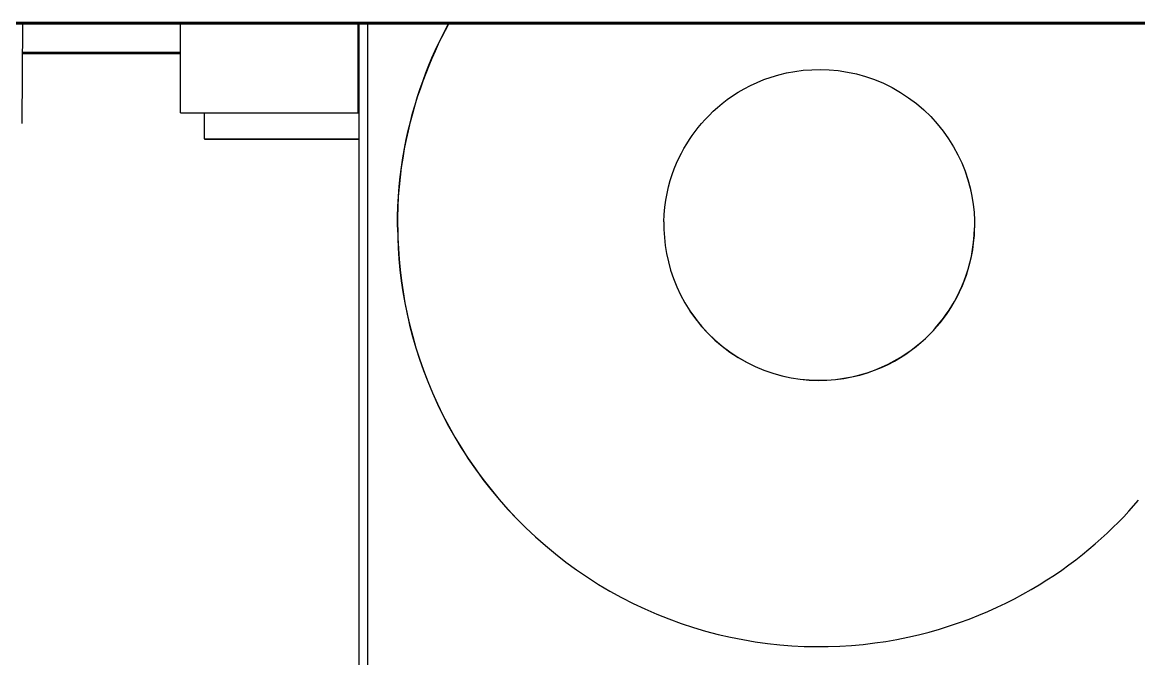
# Model space of a CAD drawing. Header units: millimetres. Extents: x -253 to 258, y -315 to 312.
# Drawn here: x -160.4 to -33.5, y 94.1 to 166.4 of the extents above; entities that cross this region are included whole.
import ezdxf

# ---------------------------------------------------------------- set-up
doc = ezdxf.new("R2010")
doc.units = ezdxf.units.MM
doc.layers.add('VISIBLE', color=7, linetype='Continuous')

msp = doc.modelspace()

# ---------------------------------------------------------------- linework, layer by layer
at = {"layer": 'VISIBLE'}
for p, q in [((-232.5, 166.39), (232.5, 166.39)), ((-212.2, 166.33), (212.2, 166.33)), ((-212.15, 166.28), (212.15, 166.28)), ((-212.07, 166.22), (212.07, 166.22)), ((-160.38, 154.9), (-160.32, 166.22)), ((-142.39, 156.12), (-142.39, 166.22)), ((-122.19, 156.12), (-122.19, 166.22)), ((-122.17, 156.09), (-122.17, 166.22)), ((-122.09, 72.24), (-122.09, 166.22)), ((-121.08, 72.24), (-121.08, 166.22)), ((-112.3, 165.51), (-111.91, 166.22)), ((-112.28, 165.48), (-111.88, 166.22)), ((-112.69, 164.75), (-112.3, 165.51)), ((-112.67, 164.72), (-112.28, 165.48)), ((-113.44, 163.17), (-113.07, 163.97)), ((-113.42, 163.14), (-113.05, 163.94)), ((-113.07, 163.97), (-112.69, 164.75)), ((-113.05, 163.94), (-112.67, 164.72)), ((-160.34, 163.01), (-142.39, 163.01)), ((-160.34, 162.95), (-142.39, 162.95)), ((-160.34, 162.91), (-142.39, 162.91)), ((-160.34, 162.85), (-142.39, 162.85)), ((-113.8, 162.35), (-113.44, 163.17)), ((-113.78, 162.32), (-113.42, 163.14)), ((-114.49, 160.65), (-114.15, 161.51)), ((-114.48, 160.63), (-114.14, 161.48)), ((-114.15, 161.51), (-113.8, 162.35)), ((-114.14, 161.48), (-113.78, 162.32)), ((-114.82, 159.77), (-114.49, 160.65)), ((-114.81, 159.75), (-114.48, 160.63)), ((-76.85, 159.56), (-76.07, 159.88)), ((-76.07, 159.88), (-75.25, 160.17)), ((-75.25, 160.17), (-74.39, 160.43)), ((-74.39, 160.43), (-73.5, 160.64)), ((-73.5, 160.64), (-72.58, 160.81)), ((-72.58, 160.81), (-71.63, 160.94)), ((-71.63, 160.94), (-70.65, 161.01)), ((-70.65, 161.01), (-69.66, 161.03)), ((-69.66, 161.03), (-68.65, 161)), ((-68.65, 161), (-67.62, 160.9)), ((-67.62, 160.9), (-66.59, 160.74)), ((-67.62, 160.9), (-66.59, 160.74)), ((-66.59, 160.74), (-65.55, 160.52)), ((-66.59, 160.74), (-65.55, 160.52)), ((-65.55, 160.52), (-64.52, 160.23)), ((-64.52, 160.23), (-63.5, 159.88)), ((-63.5, 159.88), (-62.49, 159.46)), ((-115.44, 157.96), (-115.14, 158.88)), ((-115.43, 157.94), (-115.12, 158.85)), ((-115.14, 158.88), (-114.82, 159.77)), ((-115.12, 158.85), (-114.81, 159.75)), ((-78.99, 158.45), (-78.32, 158.84)), ((-78.32, 158.84), (-77.6, 159.21)), ((-77.6, 159.21), (-76.85, 159.56)), ((-62.49, 159.46), (-61.51, 158.97)), ((-61.51, 158.97), (-60.55, 158.43)), ((-115.73, 157.02), (-115.44, 157.96)), ((-115.71, 157), (-115.43, 157.94)), ((-80.81, 157.17), (-80.24, 157.61)), ((-80.24, 157.61), (-79.63, 158.04)), ((-79.63, 158.04), (-78.99, 158.45)), ((-60.55, 158.43), (-59.63, 157.82)), ((-59.63, 157.82), (-58.75, 157.16)), ((-142.39, 156.12), (-142.36, 156.09)), ((-142.39, 156.12), (-122.19, 156.12)), ((-142.36, 156.09), (-122.17, 156.09)), ((-139.67, 153.14), (-139.67, 156.09)), ((-122.19, 156.12), (-122.17, 156.09)), ((-116.26, 155.09), (-116.01, 156.07)), ((-116.01, 156.07), (-115.73, 157.02)), ((-115.99, 156.04), (-115.71, 157)), ((-82.31, 155.82), (-81.84, 156.28)), ((-81.84, 156.28), (-81.34, 156.73)), ((-81.34, 156.73), (-80.81, 157.17)), ((-58.75, 157.16), (-57.91, 156.44)), ((-57.91, 156.44), (-57.12, 155.68)), ((-116.5, 154.09), (-116.26, 155.09)), ((-116.48, 154.07), (-116.24, 155.07)), ((-116.24, 155.07), (-115.99, 156.04)), ((-83.55, 154.45), (-83.16, 154.91)), ((-83.16, 154.91), (-82.75, 155.36)), ((-82.75, 155.36), (-82.31, 155.82)), ((-57.12, 155.68), (-56.39, 154.87)), ((-56.39, 154.87), (-55.71, 154.03)), ((-56.39, 154.87), (-55.71, 154.03)), ((-116.72, 153.08), (-116.5, 154.09)), ((-116.71, 153.06), (-116.48, 154.07)), ((-84.55, 153.07), (-84.23, 153.54)), ((-84.23, 153.54), (-83.9, 153.99)), ((-83.9, 153.99), (-83.55, 154.45)), ((-55.71, 154.03), (-55.09, 153.16)), ((-139.67, 153.14), (-139.64, 153.11)), ((-139.67, 153.14), (-122.09, 153.14)), ((-139.64, 153.11), (-122.09, 153.11)), ((-116.93, 152.04), (-116.72, 153.08)), ((-116.91, 152.02), (-116.71, 153.06)), ((-85.16, 152.07), (-84.85, 152.59)), ((-84.85, 152.59), (-84.55, 153.07)), ((-55.09, 153.16), (-54.53, 152.26)), ((-54.53, 152.26), (-54.03, 151.34)), ((-117.27, 149.92), (-117.11, 150.99)), ((-117.11, 150.99), (-116.93, 152.04)), ((-117.09, 150.97), (-116.91, 152.02)), ((-85.73, 150.96), (-85.45, 151.53)), ((-85.45, 151.53), (-85.16, 152.07)), ((-54.03, 151.34), (-53.59, 150.41)), ((-117.4, 148.83), (-117.27, 149.92)), ((-117.39, 148.8), (-117.25, 149.89)), ((-117.25, 149.89), (-117.09, 150.97)), ((-86.5, 149.09), (-86.26, 149.74)), ((-86.26, 149.74), (-86, 150.37)), ((-86, 150.37), (-85.73, 150.96)), ((-53.59, 150.41), (-53.21, 149.46)), ((-117.52, 147.72), (-117.4, 148.83)), ((-117.5, 147.69), (-117.39, 148.8)), ((-86.72, 148.4), (-86.5, 149.09)), ((-53.21, 149.46), (-52.9, 148.52)), ((-53.21, 149.46), (-53.21, 149.44)), ((-53.21, 149.44), (-52.89, 148.5)), ((-52.9, 148.52), (-52.64, 147.58)), ((-52.89, 148.5), (-52.63, 147.56)), ((-117.61, 146.59), (-117.52, 147.72)), ((-117.59, 146.57), (-117.5, 147.69)), ((-87.08, 146.95), (-86.91, 147.69)), ((-86.91, 147.69), (-86.72, 148.4)), ((-52.64, 147.58), (-52.44, 146.64)), ((-52.63, 147.56), (-52.43, 146.62)), ((-117.67, 145.45), (-117.61, 146.59)), ((-117.65, 145.42), (-117.59, 146.57)), ((-87.33, 145.38), (-87.22, 146.18)), ((-87.22, 146.18), (-87.08, 146.95)), ((-52.44, 146.64), (-52.29, 145.72)), ((-52.43, 146.62), (-52.28, 145.69)), ((-117.71, 144.29), (-117.67, 145.45)), ((-117.69, 144.26), (-117.65, 145.42)), ((-87.41, 144.56), (-87.33, 145.38)), ((-52.29, 145.72), (-52.19, 144.81)), ((-52.28, 145.69), (-52.18, 144.78)), ((-52.19, 144.81), (-52.14, 143.91)), ((-52.18, 144.78), (-52.13, 143.89)), ((-117.71, 143.11), (-117.71, 144.29)), ((-117.7, 143.09), (-117.69, 144.26)), ((-87.44, 143.71), (-87.41, 144.56)), ((-87.44, 143.71), (-87.44, 142.84)), ((-52.14, 143.91), (-52.13, 143.04)), ((-52.13, 143.89), (-52.13, 143.02)), ((-117.71, 143.11), (-117.69, 141.92)), ((-117.7, 143.09), (-117.68, 141.9)), ((-87.44, 142.84), (-87.39, 141.95)), ((-52.25, 141.37), (-52.17, 142.19)), ((-52.24, 141.35), (-52.16, 142.17)), ((-52.17, 142.19), (-52.13, 143.04)), ((-52.16, 142.17), (-52.13, 143.02)), ((-117.69, 141.92), (-117.64, 140.72)), ((-117.68, 141.9), (-117.62, 140.69)), ((-87.39, 141.95), (-87.29, 141.04)), ((-87.29, 141.04), (-87.14, 140.11)), ((-52.36, 140.57), (-52.25, 141.37)), ((-52.35, 140.55), (-52.24, 141.35)), ((-117.64, 140.72), (-117.56, 139.5)), ((-117.62, 140.69), (-117.54, 139.48)), ((-87.14, 140.11), (-86.94, 139.18)), ((-52.67, 139.06), (-52.5, 139.8)), ((-52.66, 139.04), (-52.49, 139.78)), ((-52.5, 139.8), (-52.36, 140.57)), ((-52.49, 139.78), (-52.35, 140.55)), ((-117.56, 139.5), (-117.44, 138.27)), ((-117.54, 139.48), (-117.42, 138.25)), ((-86.94, 139.18), (-86.68, 138.24)), ((-53.08, 137.67), (-52.86, 138.35)), ((-53.07, 137.65), (-52.85, 138.33)), ((-52.86, 138.35), (-52.67, 139.06)), ((-52.85, 138.33), (-52.66, 139.04)), ((-117.44, 138.27), (-117.29, 137.03)), ((-117.42, 138.25), (-117.28, 137.01)), ((-117.29, 137.03), (-117.11, 135.78)), ((-86.68, 138.24), (-86.36, 137.29)), ((-86.36, 137.29), (-85.99, 136.35)), ((-53.32, 137.01), (-53.08, 137.67)), ((-53.31, 136.99), (-53.07, 137.65)), ((-117.28, 137.01), (-117.09, 135.76)), ((-117.11, 135.78), (-116.89, 134.52)), ((-117.09, 135.76), (-116.87, 134.5)), ((-85.99, 136.35), (-85.55, 135.42)), ((-54.13, 135.22), (-53.84, 135.79)), ((-54.12, 135.2), (-53.84, 135.77)), ((-53.84, 135.79), (-53.57, 136.39)), ((-53.84, 135.77), (-53.56, 136.37)), ((-53.57, 136.39), (-53.32, 137.01)), ((-53.56, 136.37), (-53.31, 136.99)), ((-116.89, 134.52), (-116.63, 133.25)), ((-116.87, 134.5), (-116.62, 133.23)), ((-85.55, 135.42), (-85.05, 134.5)), ((-85.05, 134.5), (-84.49, 133.6)), ((-54.72, 134.17), (-54.42, 134.68)), ((-54.71, 134.15), (-54.41, 134.66)), ((-54.42, 134.68), (-54.13, 135.22)), ((-54.41, 134.66), (-54.12, 135.2)), ((-116.63, 133.25), (-116.34, 131.98)), ((-116.62, 133.23), (-116.32, 131.96)), ((-84.49, 133.6), (-84.48, 133.58)), ((-84.49, 133.6), (-83.87, 132.72)), ((-84.48, 133.58), (-83.86, 132.7)), ((-55.35, 133.22), (-55.03, 133.68)), ((-55.34, 133.2), (-55.02, 133.66)), ((-55.03, 133.68), (-54.72, 134.17)), ((-55.02, 133.66), (-54.71, 134.15)), ((-116.34, 131.98), (-116.01, 130.7)), ((-116.34, 131.98), (-116.01, 130.7)), ((-116.32, 131.96), (-115.99, 130.68)), ((-116.32, 131.96), (-115.99, 130.68)), ((-83.87, 132.72), (-83.19, 131.88)), ((-83.86, 132.7), (-83.18, 131.86)), ((-56.41, 131.85), (-56.03, 132.31)), ((-56.41, 131.83), (-56.02, 132.29)), ((-56.03, 132.31), (-55.68, 132.76)), ((-56.02, 132.29), (-55.67, 132.74)), ((-55.68, 132.76), (-55.35, 133.22)), ((-55.67, 132.74), (-55.34, 133.2)), ((-116.01, 130.7), (-115.64, 129.42)), ((-115.99, 130.68), (-115.62, 129.4)), ((-115.99, 130.68), (-115.62, 129.4)), ((-83.19, 131.88), (-82.46, 131.08)), ((-83.18, 131.86), (-82.44, 131.06)), ((-82.46, 131.08), (-81.67, 130.31)), ((-82.44, 131.06), (-81.66, 130.29)), ((-57.73, 130.48), (-57.26, 130.93)), ((-57.72, 130.46), (-57.25, 130.91)), ((-57.26, 130.93), (-56.82, 131.39)), ((-57.25, 130.91), (-56.82, 131.37)), ((-56.82, 131.39), (-56.41, 131.85)), ((-56.82, 131.37), (-56.41, 131.83)), ((-115.64, 129.42), (-115.23, 128.14)), ((-81.67, 130.31), (-80.83, 129.6)), ((-81.66, 130.29), (-80.82, 129.58)), ((-80.83, 129.6), (-79.95, 128.94)), ((-80.82, 129.58), (-79.94, 128.92)), ((-59.34, 129.14), (-58.77, 129.58)), ((-59.33, 129.12), (-58.76, 129.56)), ((-58.77, 129.58), (-58.23, 130.02)), ((-58.76, 129.56), (-58.23, 130.01)), ((-58.23, 130.02), (-57.73, 130.48)), ((-58.23, 130.01), (-57.72, 130.46)), ((-115.62, 129.4), (-115.21, 128.12)), ((-79.95, 128.94), (-79.03, 128.33)), ((-79.94, 128.92), (-79.02, 128.31)), ((-79.03, 128.33), (-78.07, 127.78)), ((-79.02, 128.31), (-78.06, 127.76)), ((-61.26, 127.92), (-60.58, 128.31)), ((-61.25, 127.9), (-60.57, 128.29)), ((-60.58, 128.31), (-59.94, 128.72)), ((-60.57, 128.29), (-59.93, 128.7)), ((-59.94, 128.72), (-59.34, 129.14)), ((-59.93, 128.7), (-59.33, 129.12)), ((-115.23, 128.14), (-114.78, 126.86)), ((-115.21, 128.12), (-114.76, 126.84)), ((-78.07, 127.78), (-77.09, 127.3)), ((-78.06, 127.76), (-77.08, 127.28)), ((-77.09, 127.3), (-76.08, 126.88)), ((-77.08, 127.28), (-76.07, 126.86)), ((-76.08, 126.88), (-75.06, 126.53)), ((-64.33, 126.58), (-63.51, 126.87)), ((-63.51, 126.87), (-62.72, 127.2)), ((-63.5, 126.86), (-62.71, 127.18)), ((-62.72, 127.2), (-61.97, 127.54)), ((-62.71, 127.18), (-61.96, 127.52)), ((-61.97, 127.54), (-61.26, 127.92)), ((-61.96, 127.52), (-61.25, 127.9)), ((-114.78, 126.86), (-114.29, 125.58)), ((-114.76, 126.84), (-114.27, 125.56)), ((-76.07, 126.86), (-75.05, 126.51)), ((-75.06, 126.53), (-74.03, 126.24)), ((-75.05, 126.51), (-74.02, 126.22)), ((-74.03, 126.24), (-72.99, 126.01)), ((-74.02, 126.22), (-72.98, 125.99)), ((-72.99, 126.01), (-71.96, 125.85)), ((-72.98, 125.99), (-71.95, 125.83)), ((-71.96, 125.85), (-70.93, 125.76)), ((-71.95, 125.83), (-70.92, 125.74)), ((-70.93, 125.76), (-69.92, 125.72)), ((-70.92, 125.74), (-69.91, 125.7)), ((-69.92, 125.72), (-68.92, 125.74)), ((-69.91, 125.7), (-68.91, 125.72)), ((-68.92, 125.74), (-67.95, 125.82)), ((-68.91, 125.72), (-67.94, 125.8)), ((-67.95, 125.82), (-67, 125.94)), ((-67.94, 125.8), (-66.99, 125.92)), ((-67, 125.94), (-66.08, 126.11)), ((-66.99, 125.92), (-66.07, 126.1)), ((-66.08, 126.11), (-65.19, 126.33)), ((-66.07, 126.1), (-65.18, 126.31)), ((-65.19, 126.33), (-64.33, 126.58)), ((-65.18, 126.31), (-64.32, 126.57)), ((-64.32, 126.57), (-63.5, 126.86)), ((-114.29, 125.58), (-113.76, 124.3)), ((-114.27, 125.56), (-113.74, 124.28)), ((-113.76, 124.3), (-113.18, 123.03)), ((-113.74, 124.28), (-113.17, 123.01)), ((-113.18, 123.03), (-112.57, 121.77)), ((-113.17, 123.01), (-112.55, 121.75)), ((-112.57, 121.77), (-111.91, 120.52)), ((-112.55, 121.75), (-111.89, 120.5)), ((-111.91, 120.52), (-111.21, 119.27)), ((-111.89, 120.5), (-111.2, 119.26)), ((-111.21, 119.27), (-110.47, 118.05)), ((-111.2, 119.26), (-110.46, 118.03)), ((-110.47, 118.05), (-109.69, 116.83)), ((-110.46, 118.03), (-109.68, 116.81)), ((-109.69, 116.83), (-108.87, 115.64)), ((-109.68, 116.81), (-108.85, 115.62)), ((-108.87, 115.64), (-108.01, 114.46)), ((-108.85, 115.62), (-107.99, 114.44)), ((-108.01, 114.46), (-107.11, 113.31)), ((-107.99, 114.44), (-107.09, 113.29)), ((-107.11, 113.31), (-106.17, 112.17)), ((-107.09, 113.29), (-106.15, 112.16)), ((-106.17, 112.17), (-105.19, 111.07)), ((-106.15, 112.16), (-105.17, 111.05)), ((-34.6, 110.84), (-33.49, 112.09)), ((-105.19, 111.07), (-104.17, 109.99)), ((-105.17, 111.05), (-104.17, 109.99)), ((-35.18, 110.22), (-34.6, 110.84)), ((-104.17, 109.99), (-103.12, 108.94)), ((-36.42, 108.98), (-35.79, 109.6)), ((-35.79, 109.6), (-35.18, 110.22)), ((-103.12, 108.94), (-102.03, 107.92)), ((-102.03, 107.92), (-100.91, 106.93)), ((-37.74, 107.75), (-37.07, 108.36)), ((-37.07, 108.36), (-36.42, 108.98)), ((-100.91, 106.93), (-99.76, 105.98)), ((-39.14, 106.53), (-38.43, 107.13)), ((-38.43, 107.13), (-37.74, 107.75)), ((-99.76, 105.98), (-98.58, 105.06)), ((-41.42, 104.74), (-40.64, 105.33)), ((-40.64, 105.33), (-39.88, 105.93)), ((-39.88, 105.93), (-39.14, 106.53)), ((-98.58, 105.06), (-97.37, 104.18)), ((-97.37, 104.18), (-96.13, 103.34)), ((-43.07, 103.59), (-42.23, 104.16)), ((-42.23, 104.16), (-41.42, 104.74)), ((-96.13, 103.34), (-94.86, 102.53)), ((-44.8, 102.48), (-43.92, 103.03)), ((-43.92, 103.03), (-43.07, 103.59)), ((-94.86, 102.53), (-93.58, 101.77)), ((-93.58, 101.77), (-92.27, 101.05)), ((-46.64, 101.41), (-45.71, 101.94)), ((-45.71, 101.94), (-44.8, 102.48)), ((-92.27, 101.05), (-90.94, 100.37)), ((-90.94, 100.37), (-89.6, 99.74)), ((-49.58, 99.92), (-48.57, 100.4)), ((-48.57, 100.4), (-47.59, 100.9)), ((-47.59, 100.9), (-46.64, 101.41)), ((-89.6, 99.74), (-88.24, 99.14)), ((-89.6, 99.74), (-88.24, 99.14)), ((-88.24, 99.14), (-86.87, 98.6)), ((-52.75, 98.58), (-51.67, 99.01)), ((-51.67, 99.01), (-50.61, 99.45)), ((-50.61, 99.45), (-49.58, 99.92)), ((-86.87, 98.6), (-85.49, 98.09)), ((-85.49, 98.09), (-84.09, 97.64)), ((-56.13, 97.44), (-54.98, 97.8)), ((-54.98, 97.8), (-53.85, 98.18)), ((-53.85, 98.18), (-52.75, 98.58)), ((-84.09, 97.64), (-82.7, 97.22)), ((-82.7, 97.22), (-81.29, 96.85)), ((-81.29, 96.85), (-79.89, 96.53)), ((-81.29, 96.85), (-79.89, 96.53)), ((-79.89, 96.53), (-78.48, 96.25)), ((-60.96, 96.27), (-59.72, 96.52)), ((-59.72, 96.52), (-58.5, 96.8)), ((-58.5, 96.8), (-57.3, 97.11)), ((-57.3, 97.11), (-56.13, 97.44)), ((-78.48, 96.25), (-77.08, 96.01)), ((-77.08, 96.01), (-75.68, 95.81)), ((-75.68, 95.81), (-74.28, 95.66)), ((-75.68, 95.81), (-74.28, 95.66)), ((-74.28, 95.66), (-72.89, 95.55)), ((-74.28, 95.66), (-72.89, 95.55)), ((-72.89, 95.55), (-71.51, 95.48)), ((-71.51, 95.48), (-70.14, 95.45)), ((-71.51, 95.48), (-70.14, 95.45)), ((-70.14, 95.45), (-68.78, 95.46)), ((-68.78, 95.46), (-67.44, 95.51)), ((-67.44, 95.51), (-66.11, 95.59)), ((-66.11, 95.59), (-64.79, 95.71)), ((-64.79, 95.71), (-63.49, 95.87)), ((-64.79, 95.71), (-63.49, 95.87)), ((-63.49, 95.87), (-62.22, 96.05)), ((-62.22, 96.05), (-60.96, 96.27)), ((-62.22, 96.05), (-60.96, 96.27))]:
    msp.add_line(p, q, dxfattribs=at)

doc.saveas('drawing.dxf')
